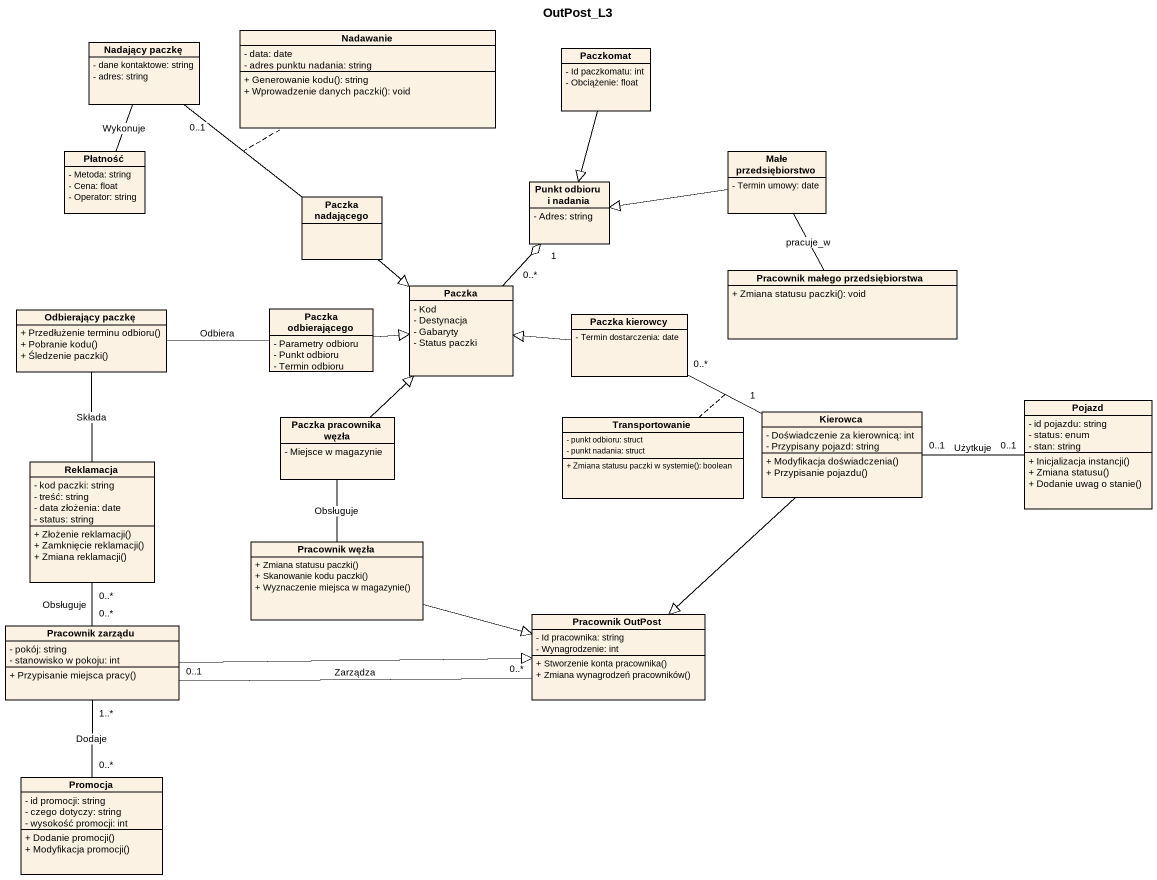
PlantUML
@startuml
title OutPost_L3
hide circle
hide empty members
skinparam classAttributeIconSize 0
class "Nadający paczkę" as Nadający_paczkę {
  - dane kontaktowe: string
  - adres: string
}
class Nadawanie {
  - data: date
  - adres punktu nadania: string
  + Generowanie kodu(): string
  + Wprowadzenie danych paczki(): void
}
class Paczkomat {
  - Id paczkomatu: int
  - Obciążenie: float
}
class Płatność {
  - Metoda: string
  - Cena: float
  - Operator: string
}
class "Małe przedsiębiorstwo" as Małe_przedsiębiorstwo {
  - Termin umowy: date
}
class "Paczka nadającego" as Paczka_nadającego
class "Punkt odbioru i nadania" as Punkt_odbioru_i_nadania {
  - Adres: string
}
class Paczka {
  - Kod
  - Destynacja
  - Gabaryty
  - Status paczki
}
class "Pracownik małego przedsiębiorstwa" as Pracownik_małego {
  + Zmiana statusu paczki(): void
}
class "Odbierający paczkę" as Odbierający_paczkę {
  + Przedłużenie terminu odbioru()
  + Pobranie kodu()
  + Śledzenie paczki()
}
class "Paczka odbierającego" as Paczka_odbierającego {
  - Parametry odbioru
  - Punkt odbioru
  - Termin odbioru
}
class "Paczka kierowcy" as Paczka_kierowcy {
  - Termin dostarczenia: date
}
class Pojazd {
  - id pojazdu: string
  - status: enum
  - stan: string
  + Inicjalizacja instancji()
  + Zmiana statusu()
  + Dodanie uwag o stanie()
}
class "Paczka pracownika węzła" as Paczka_pracownika_węzła {
  - Miejsce w magazynie
}
class Transportowanie {
  - punkt odbioru: struct
  - punkt nadania: struct
  + Zmiana statusu paczki w systemie(): boolean
}
class Kierowca {
  - Doświadczenie za kierownicą: int
  - Przypisany pojazd: string
  + Modyfikacja doświadczenia()
  + Przypisanie pojazdu()
}
class Reklamacja {
  - kod paczki: string
  - treść: string
  - data złożenia: date
  - status: string
  + Złożenie reklamacji()
  + Zamknięcie reklamacji()
  + Zmiana reklamacji()
}
class "Pracownik węzła" as Pracownik_węzła {
  + Zmiana statusu paczki()
  + Skanowanie kodu paczki()
  + Wyznaczenie miejsca w magazynie()
}
class "Pracownik zarządu" as Pracownik_zarządu {
  - pokój: string
  - stanowisko w pokoju: int
  + Przypisanie miejsca pracy()
}
class "Pracownik OutPost" as Pracownik_OutPost {
  - Id pracownika: string
  - Wynagrodzenie: int
  + Stworzenie konta pracownika()
  + Zmiana wynagrodzeń pracowników()
}
class Promocja {
  - id promocji: string
  - czego dotyczy: string
  - wysokość promocji: int
  + Dodanie promocji()
  + Modyfikacja promocji()
}
Nadający_paczkę "0..1" -- Paczka_nadającego
(Nadający_paczkę, Paczka_nadającego) .. Nadawanie
Paczkomat --|> Punkt_odbioru_i_nadania
Płatność -up- Nadający_paczkę : Wykonuje
Małe_przedsiębiorstwo -left-|> Punkt_odbioru_i_nadania
Paczka_nadającego --|> Paczka
Paczka "0..*" -up-o "1" Punkt_odbioru_i_nadania
Pracownik_małego -up- Małe_przedsiębiorstwo : pracuje_w
Odbierający_paczkę -right- Paczka_odbierającego : Odbiera
Odbierający_paczkę -- Reklamacja : Składa
Paczka_odbierającego -right-|> Paczka
Paczka_kierowcy -left-|> Paczka
Paczka_pracownika_węzła -up-|> Paczka
Kierowca "1" -left- "0..*" Paczka_kierowcy
(Kierowca, Paczka_kierowcy) .. Transportowanie
Kierowca "0..1" -right- "0..1" Pojazd : Użytkuje
Kierowca --|> Pracownik_OutPost
Pracownik_węzła -up- Paczka_pracownika_węzła : Obsługuje
Pracownik_węzła -right-|> Pracownik_OutPost
Pracownik_zarządu "0..*" -up- "0..*" Reklamacja : Obsługuje
Pracownik_zarządu -right-|> Pracownik_OutPost
Pracownik_zarządu "0..1" -right- "0..*" Pracownik_OutPost : Zarządza
Pracownik_zarządu "1..*" -- "0..*" Promocja : Dodaje
@enduml
